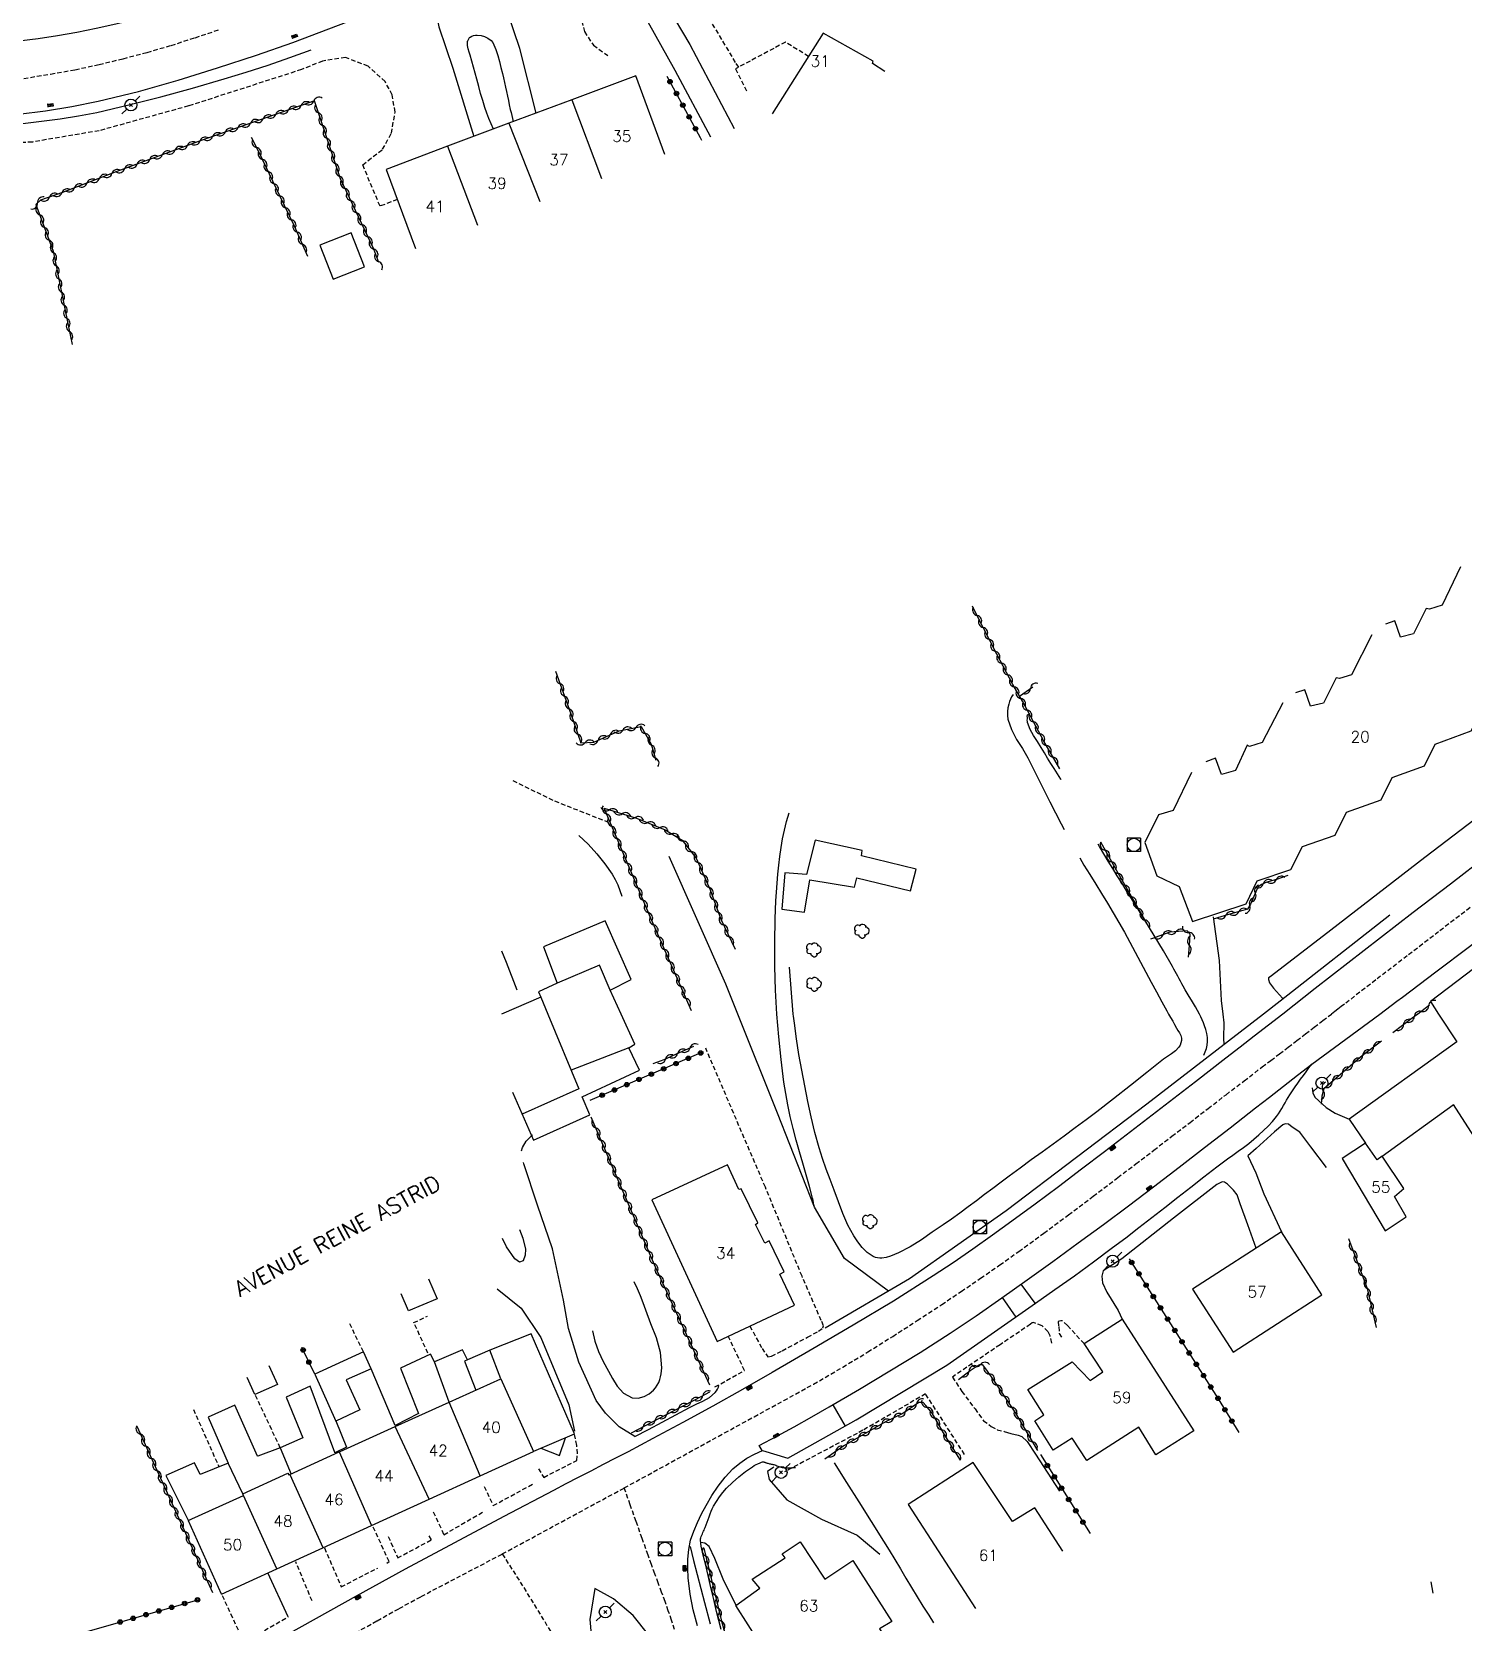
# Model space of a CAD drawing. Header units: millimetres. Extents: x 157000 to 158001, y 157000 to 158002.
# Drawn here: x 157550.1 to 157710.3, y 157602.9 to 157781 of the extents above; entities that cross this region are included whole.
import ezdxf
from ezdxf.enums import TextEntityAlignment as Align

# ---------------------------------------------------------------- set-up
doc = ezdxf.new("R2010")
doc.units = ezdxf.units.MM
doc.linetypes.add('DASHED', pattern=[0.75, 0.5, -0.25])
doc.layers.get('0').update_dxf_attribs({"linetype": 'CONTINUOUS'})
for name, color, linetype in [('W0001', 6, 'DASHED'), ('W0008', 7, 'CONTINUOUS'), ('W0014', 7, 'CONTINUOUS'), ('W0015', 2, 'CONTINUOUS'), ('W0017', 7, 'CONTINUOUS'), ('W0021', 2, 'CONTINUOUS'), ('W0071', 7, 'CONTINUOUS'), ('W0101', 7, 'CONTINUOUS'), ('W0104', 1, 'CONTINUOUS'), ('W0112', 1, 'DASHED'), ('W0211', 2, 'CONTINUOUS'), ('W0214', 2, 'CONTINUOUS'), ('W0300', 7, 'CONTINUOUS'), ('W0310', 3, 'CONTINUOUS'), ('W0323', 7, 'CONTINUOUS'), ('W0401', 7, 'CONTINUOUS'), ('W0420', 7, 'CONTINUOUS'), ('W0473', 7, 'CONTINUOUS'), ('W0989', 7, 'CONTINUOUS'), ('W0991', 7, 'CONTINUOUS'), ('W1102', 7, 'CONTINUOUS')]:
    doc.layers.add(name, color=color, linetype=linetype)
doc.styles.get("Standard").update_dxf_attribs({"font": 'romans.shx', "width": 0.85})

# ---------------------------------------------------------------- blocks, each defined once
blk = doc.blocks.new('T420')
for p, q in [((0.75, 0.75), (-0.75, 0.75)), ((-0.75, 0.75), (-0.75, -0.75)), ((0.75, 0.75), (0.75, -0.75)), ((0.75, -0.75), (-0.75, -0.75))]:
    blk.add_line(p, q)
blk.add_ellipse((0, 0), major_axis=(-0.53, 0.53), ratio=1, start_param=3.926991, end_param=10.210176)
blk = doc.blocks.new('T473')
for p, q in [((-0.166667, 0.166667), (0.166667, -0.166667)), ((-0.166667, -0.166667), (0.166667, 0.166667)), ((0.500001, 0.500001), (1.000002, 1.000002)), ((-1.000002, -1.000002), (-0.500001, -0.500001))]:
    blk.add_line(p, q)
blk.add_ellipse((0, 0), major_axis=(0.471405, 0.471405), ratio=1, start_param=5.4977871438, end_param=11.780972451)
blk = doc.blocks.new('T401')
for p, q in [((-0.3, 0.3), (0, 0.3)), ((-0.3, -0.25), (-0.3, 0.3)), ((-0.3, 0.15), (0, 0.15)), ((-0.3, 0), (0, 0)), ((0, 0.3), (0, -0.25)), ((-0.3, -0.15), (0, -0.15)), ((-0.3, -0.25), (-0.3, -0.3)), ((-0.3, -0.3), (0, -0.3)), ((0, -0.3), (0, -0.25))]:
    blk.add_line(p, q)
blk = doc.blocks.new('T300')
for p, q in [((-0.8, 0.51), (-0.86, 0.34)), ((-0.86, 0.34), (-0.86, 0.17)), ((-0.86, 0.17), (-0.74, 0.06)), ((-0.69, 0.63), (-0.8, 0.51)), ((-0.8, -0.06), (-0.74, 0.06)), ((-0.74, 0.06), (-0.69, 0.11)), ((-0.57, 0.69), (-0.69, 0.63)), ((-0.46, 0.69), (-0.57, 0.69)), ((-0.29, 0.63), (-0.46, 0.69)), ((-0.29, 0.63), (-0.17, 0.74)), ((-0.23, 0.57), (-0.29, 0.63)), ((-0.17, 0.74), (-0.06, 0.8)), ((-0.06, 0.8), (0.06, 0.8)), ((0.06, 0.8), (0.23, 0.74)), ((0.23, 0.74), (0.34, 0.63)), ((0.34, 0.63), (0.4, 0.51)), ((0.46, 0.46), (0.34, 0.46)), ((0.4, 0.51), (0.4, 0.46)), ((0.57, 0.4), (0.46, 0.46)), ((0.57, 0.4), (0.69, 0.29)), ((0.69, 0.29), (0.74, 0.17)), ((0.74, 0.06), (0.69, -0.17)), ((0.74, 0.17), (0.74, 0.06)), ((-0.8, -0.17), (-0.8, -0.06)), ((-0.8, -0.23), (-0.8, -0.17)), ((-0.74, -0.34), (-0.8, -0.23)), ((-0.69, -0.4), (-0.74, -0.34)), ((-0.51, -0.46), (-0.69, -0.4)), ((-0.4, -0.46), (-0.51, -0.46)), ((-0.4, -0.46), (-0.34, -0.46)), ((-0.34, -0.46), (-0.34, -0.4)), ((-0.34, -0.51), (-0.34, -0.46)), ((-0.29, -0.63), (-0.34, -0.51)), ((-0.17, -0.74), (-0.29, -0.63)), ((-0.06, -0.8), (-0.17, -0.74)), ((0.06, -0.8), (-0.06, -0.8)), ((0.17, -0.74), (0.06, -0.8)), ((0.23, -0.69), (0.17, -0.74)), ((0.29, -0.46), (0.23, -0.46)), ((0.29, -0.63), (0.23, -0.69)), ((0.46, -0.4), (0.29, -0.46)), ((0.34, -0.51), (0.29, -0.63)), ((0.34, -0.51), (0.34, -0.46)), ((0.57, -0.34), (0.46, -0.4)), ((0.63, -0.29), (0.57, -0.34)), ((0.69, -0.17), (0.63, -0.29))]:
    blk.add_line(p, q)
blk = doc.blocks.new('t310o')
at = {"color": 0, "linetype": 'Continuous'}
for centre, start, end in [((-0.5, 0.38), 216.8699, 323.1304), ((0.5, -0.37), 36.8699, 143.1303)]:
    blk.add_arc(centre, 0.625, start, end, dxfattribs=at)
blk = doc.blocks.new('t323o')
at = {"color": 0, "linetype": 'Continuous'}
for radius in [0.25, 0.15]:
    blk.add_circle((0, 0), radius, dxfattribs=at)

msp = doc.modelspace()

# ---------------------------------------------------------------- linework, layer by layer
at = {"layer": 'W0001'}
for points in [[(157549.17, 157775.74), (157552.18, 157776.23), (157554.91, 157776.72), (157557.61, 157777.3), (157560.3, 157777.95), (157562.98, 157778.66), (157565.68, 157779.44), (157568.36, 157780.3), (157571.03, 157781.2)], [(157711.11, 157682.91), (157707.59, 157680.21), (157704.07, 157677.51), (157700.55, 157674.81), (157697.04, 157672.11), (157696.67, 157671.83), (157696.31, 157671.56), (157695.95, 157671.28), (157695.59, 157671)], [(157616.41, 157617.95), (157627.63, 157624.1), (157630.95, 157625.92), (157634.28, 157627.73), (157637.6, 157629.57), (157640.88, 157631.47), (157643.68, 157633.17), (157646.46, 157634.91), (157649.21, 157636.69), (157651.95, 157638.48), (157654.13, 157639.94), (157656.3, 157641.41), (157658.45, 157642.91), (157660.59, 157644.43), (157663.39, 157646.46), (157666.15, 157648.52), (157668.91, 157650.6), (157671.66, 157652.69), (157673.69, 157654.22), (157675.71, 157655.77), (157677.73, 157657.31), (157679.75, 157658.86), (157681.77, 157660.42), (157683.79, 157661.97), (157685.81, 157663.52), (157687.83, 157665.07), (157688.8, 157665.81), (157689.77, 157666.55), (157690.74, 157667.29), (157691.71, 157668.03), (157692.68, 157668.77), (157693.65, 157669.52), (157694.62, 157670.26), (157695.59, 157671)], [(157602.75, 157610.55), (157616.41, 157617.95)], [(157622.04, 157602.09), (157621.7, 157603.14), (157621.34, 157604.19), (157620.97, 157605.23), (157620.59, 157606.27), (157620.21, 157607.31), (157619.83, 157608.34), (157619.45, 157609.38), (157619.08, 157610.42), (157618.41, 157612.3), (157617.74, 157614.19), (157617.07, 157616.07), (157616.41, 157617.95)], [(157575.5, 157595.66), (157577.58, 157596.85), (157579.67, 157598.02), (157581.77, 157599.18), (157583.86, 157600.34), (157586.31, 157601.71), (157588.75, 157603.08), (157591.2, 157604.45), (157593.66, 157605.79), (157602.75, 157610.55)], [(157602.75, 157610.55), (157603.96, 157608.67), (157605.15, 157606.78), (157606.33, 157604.88), (157607.5, 157602.98), (157608.21, 157601.78)]]:
    msp.add_lwpolyline(points, dxfattribs=at)
at = {"layer": 'W0008'}
for points in [[(157631.5, 157622.68), (157633.48, 157623.73), (157635.44, 157624.8), (157637.4, 157625.89), (157639.34, 157627.01), (157642.76, 157629.01), (157646.16, 157631.04), (157649.54, 157633.12), (157652.88, 157635.26), (157655.79, 157637.21), (157658.67, 157639.22), (157661.53, 157641.26), (157664.38, 157643.31), (157667.22, 157645.37), (157670.05, 157647.45), (157672.86, 157649.54), (157675.66, 157651.65), (157678.53, 157653.84), (157681.38, 157656.04), (157684.23, 157658.26), (157687.07, 157660.48), (157688.65, 157661.7), (157690.23, 157662.92), (157691.8, 157664.15), (157693.38, 157665.38)], [(157631.86, 157622.12), (157631.5, 157622.69)], [(157624.59, 157602.52), (157624.14, 157604.28), (157623.77, 157606.06), (157623.55, 157607.87), (157623.51, 157608.93), (157623.54, 157609.98), (157623.64, 157611.04), (157623.82, 157612.08)], [(157586.39, 157605.84), (157573.9, 157598.86)]]:
    msp.add_lwpolyline(points, dxfattribs=at)
at = {"layer": 'W0014'}
for points in [[(157548.6, 157771.74), (157551.59, 157772.12), (157554.57, 157772.61), (157557.52, 157773.2), (157562.01, 157774.28), (157566.45, 157775.55), (157570.85, 157776.92), (157575.23, 157778.36), (157579.3, 157779.77), (157583.33, 157781.29), (157587.35, 157782.84), (157591.38, 157784.37), (157596.27, 157786.19), (157601.16, 157788.01), (157606.05, 157789.84), (157610.94, 157791.68), (157614.08, 157792.86), (157617.22, 157794.05), (157620.35, 157795.24), (157623.49, 157796.44)], [(157587.03, 157791.52), (157584.28, 157790.41), (157581.52, 157789.32), (157578.76, 157788.25), (157575.99, 157787.2), (157573.5, 157786.25), (157571, 157785.3), (157568.49, 157784.39), (157565.95, 157783.56), (157563.81, 157782.93), (157561.65, 157782.35), (157559.47, 157781.82), (157557.29, 157781.34), (157555.13, 157780.9), (157552.97, 157780.51), (157550.8, 157780.18), (157548.62, 157779.9)], [(157557.37, 157771.93), (157560.95, 157772.78), (157564.52, 157773.69), (157568.08, 157774.66), (157571.62, 157775.68), (157574.08, 157776.44), (157576.52, 157777.24), (157578.96, 157778.08), (157581.37, 157778.95)], [(157549.08, 157770.71), (157551.17, 157770.94), (157553.24, 157771.22), (157555.31, 157771.55), (157557.37, 157771.93)], [(157721.4, 157695.09), (157717.23, 157691.92), (157713.06, 157688.74), (157708.91, 157685.55), (157704.75, 157682.36), (157701.09, 157679.53), (157697.43, 157676.69), (157693.78, 157673.84), (157690.13, 157671)], [(157700.99, 157671), (157701.62, 157671.47), (157702.26, 157671.95), (157702.89, 157672.43), (157703.53, 157672.9), (157707.28, 157675.73), (157711.03, 157678.57), (157714.77, 157681.42), (157718.49, 157684.29)], [(157702.12, 157682.06), (157689.84, 157672.45), (157687.97, 157671)], [(157690.13, 157671), (157688.54, 157669.76), (157686.94, 157668.52), (157685.35, 157667.28), (157683.75, 157666.04), (157680.36, 157663.42), (157676.98, 157660.8), (157673.59, 157658.19), (157670.19, 157655.59), (157667.6, 157653.62), (157665.01, 157651.66), (157662.41, 157649.72), (157659.79, 157647.8), (157657.62, 157646.24), (157655.44, 157644.68), (157653.24, 157643.16), (157651.01, 157641.68), (157646.56, 157638.87), (157642.05, 157636.15), (157637.51, 157633.5), (157632.96, 157630.87), (157629.64, 157628.97), (157626.31, 157627.11), (157622.96, 157625.27), (157619.61, 157623.46), (157618.22, 157622.72), (157616.83, 157621.99), (157615.44, 157621.27), (157614.05, 157620.55), (157612.65, 157619.84), (157611.26, 157619.12), (157609.86, 157618.4), (157608.47, 157617.67), (157602.93, 157614.75), (157597.41, 157611.81), (157591.89, 157608.84), (157586.4, 157605.84)], [(157687.97, 157671), (157674.93, 157660.9), (157659.15, 157648.98), (157648.35, 157641.35), (157638.92, 157635.83)], [(157693.38, 157665.38), (157700.99, 157671)], [(157662.44, 157638.62), (157664.63, 157640.15), (157666.8, 157641.7), (157668.95, 157643.27), (157671.09, 157644.85), (157672.57, 157645.96), (157674.03, 157647.09), (157675.49, 157648.22), (157676.94, 157649.35), (157678.39, 157650.49), (157679.84, 157651.63), (157681.29, 157652.77), (157682.75, 157653.89), (157683.34, 157654.34), (157683.94, 157654.77), (157684.54, 157655.2), (157685.14, 157655.63), (157685.73, 157656.07), (157686.32, 157656.52), (157686.9, 157656.98), (157687.46, 157657.46), (157687.99, 157657.95), (157688.5, 157658.45), (157688.99, 157658.98), (157689.45, 157659.54), (157689.66, 157659.82), (157689.85, 157660.12), (157690.04, 157660.43), (157690.21, 157660.74), (157690.39, 157661.05), (157690.56, 157661.36), (157690.74, 157661.66), (157690.93, 157661.96), (157691.23, 157662.4), (157691.53, 157662.83), (157691.84, 157663.26), (157692.14, 157663.69), (157692.45, 157664.11), (157692.76, 157664.53), (157693.07, 157664.96), (157693.38, 157665.38)], [(157617.58, 157623.71), (157619.13, 157624.49), (157620.66, 157625.29), (157622.19, 157626.11), (157623.7, 157626.94), (157624.44, 157627.31), (157625.2, 157627.66), (157625.94, 157628.08), (157626.59, 157628.63), (157626.74, 157628.8), (157626.86, 157629), (157626.95, 157629.21), (157627.01, 157629.43)], [(157623.82, 157612.08), (157624.18, 157613.09), (157624.59, 157614.08), (157625.06, 157615.05), (157625.58, 157615.99), (157626.23, 157617.08), (157626.92, 157618.14), (157627.7, 157619.15), (157628.58, 157620.07), (157629.33, 157620.7), (157630.14, 157621.26), (157631, 157621.74), (157631.9, 157622.14)], [(157627.24, 157602.1), (157626.74, 157604.12), (157626.42, 157605.46), (157626.1, 157606.79), (157625.79, 157608.13), (157625.49, 157609.46), (157625.33, 157610.11), (157625.15, 157610.77), (157625, 157611.43), (157624.94, 157612.11), (157624.94, 157612.14), (157624.94, 157612.17), (157624.95, 157612.21), (157624.95, 157612.24), (157624.96, 157612.27), (157624.97, 157612.3), (157624.98, 157612.34), (157624.99, 157612.37), (157625.03, 157612.52), (157625.09, 157612.66), (157625.15, 157612.81), (157625.21, 157612.95), (157625.27, 157613.09), (157625.34, 157613.23), (157625.4, 157613.37), (157625.46, 157613.51), (157625.58, 157613.81), (157625.69, 157614.12), (157625.79, 157614.42), (157625.9, 157614.72), (157626.01, 157615.03), (157626.13, 157615.33), (157626.26, 157615.62), (157626.41, 157615.91), (157626.72, 157616.44), (157627.07, 157616.95), (157627.45, 157617.44), (157627.86, 157617.9), (157628.53, 157618.57), (157629.23, 157619.2), (157629.98, 157619.78), (157630.75, 157620.32), (157630.96, 157620.44), (157631.17, 157620.55), (157631.38, 157620.66), (157631.61, 157620.75), (157631.69, 157620.78), (157631.78, 157620.82), (157631.88, 157620.85), (157631.98, 157620.86), (157632.03, 157620.86), (157632.09, 157620.84), (157632.14, 157620.83), (157632.19, 157620.81), (157632.24, 157620.79), (157632.29, 157620.77), (157632.34, 157620.75), (157632.39, 157620.73), (157632.49, 157620.71), (157632.58, 157620.69), (157632.67, 157620.66), (157632.77, 157620.64), (157632.86, 157620.62), (157632.96, 157620.6), (157633.05, 157620.58), (157633.14, 157620.55), (157633.26, 157620.52), (157633.38, 157620.48), (157633.49, 157620.43), (157633.61, 157620.39), (157633.72, 157620.34), (157633.84, 157620.31), (157633.96, 157620.27), (157634.08, 157620.25), (157634.36, 157620.21), (157634.64, 157620.21), (157634.92, 157620.21), (157635.19, 157620.21), (157635.29, 157620.22), (157635.38, 157620.22), (157635.48, 157620.22), (157635.57, 157620.23)], [(157623.78, 157611.39), (157624.17, 157609.82), (157624.57, 157608.25), (157624.97, 157606.69), (157625.39, 157605.12), (157626.02, 157602.72)]]:
    msp.add_lwpolyline(points, dxfattribs=at)
at = {"layer": 'W0015'}
msp.add_lwpolyline([(157613.11, 157606.69), (157612.55, 157603.21), (157612.9, 157599.45), (157614.24, 157596.42), (157616.83, 157593.04), (157619.61, 157589.57), (157621.17, 157587.79), (157622.55, 157587.56), (157623.03, 157587.89), (157623.38, 157588.64), (157623.19, 157589.79), (157621.81, 157594.13), (157620.3, 157598.62), (157619.17, 157601.48), (157617.39, 157603.65), (157615.19, 157605.52)], close=True, dxfattribs=at)
at = {"layer": 'W0017'}
for points in [[(157616.85, 157793.92), (157617.11, 157791.51), (157618.61, 157788.23), (157623.75, 157779.54), (157628.7, 157770.14)], [(157626.09, 157769.16), (157622.11, 157776.64), (157618.39, 157783.3), (157614.58, 157788.51), (157613.89, 157789.3)], [(157606.54, 157771.86), (157604.7, 157779.08), (157603.37, 157783.05), (157602.95, 157784.08), (157602.5, 157784.86), (157601.91, 157785.02), (157599.11, 157784.23), (157597.01, 157783.45), (157595.81, 157782.83), (157595.49, 157782.28), (157595.64, 157781.52), (157597.2, 157776.88), (157599.56, 157769.24)], [(157722.57, 157698.02), (157721.8, 157698.99), (157721.31, 157699.6), (157721.17, 157699.72), (157721.06, 157699.78), (157720.9, 157699.73), (157720.57, 157699.51), (157717.16, 157697.01), (157706.06, 157688.54), (157694.68, 157679.74), (157688.72, 157675.17), (157688.55, 157675.06), (157688.53, 157674.86), (157688.65, 157674.51), (157689.09, 157673.89), (157690.1, 157672.77)], [(157629.13, 157671), (157627.79, 157674.36), (157621.45, 157688.64)], [(157683.45, 157671), (157683.27, 157672.53), (157683.05, 157676.99), (157682.38, 157681.87)], [(157645.99, 157639.96), (157641.06, 157643.64), (157637.71, 157649.39), (157633.58, 157659.9), (157629.13, 157671)], [(157683.56, 157667.58), (157683.53, 157668.28), (157683.57, 157670.01), (157683.45, 157671)], [(157693.41, 157662.74), (157693.51, 157662.16), (157693.73, 157661.68), (157694.98, 157660.52), (157696.02, 157659.9), (157697.57, 157659.23)], [(157695.02, 157653.83), (157693.29, 157656.12), (157692.06, 157657.77), (157691.17, 157658.35), (157690.76, 157658.66), (157690.42, 157658.71), (157690.16, 157658.59), (157689.2, 157657.8), (157687.14, 157655.95), (157686.24, 157655.11)], [(157604.92, 157655.67), (157605.02, 157656.06), (157605.43, 157656.78), (157606.14, 157657.48)], [(157686.24, 157655.11), (157687.12, 157653.22), (157688.02, 157650.88), (157689.98, 157646.61)], [(157617.58, 157623.71), (157615.84, 157624.77), (157614.31, 157626.33), (157613.27, 157627.75), (157611.32, 157632.01), (157610.16, 157635.78), (157609.6, 157638.96), (157608.37, 157644.72), (157606.7, 157649.6), (157605.16, 157654.21), (157605.11, 157654.39)], [(157685.38, 157649.74), (157685.03, 157650.77), (157684.63, 157651.29), (157683.96, 157651.94), (157683.6, 157652.19), (157683.34, 157652.21), (157682.75, 157651.9), (157677.89, 157648.15), (157672.13, 157643.61), (157670.01, 157642.24), (157669.88, 157641.65), (157669.95, 157640.91), (157670.45, 157639.85), (157671.69, 157637.8), (157672.14, 157636.83)], [(157687.15, 157644.79), (157686.23, 157647.39), (157685.38, 157649.74)], [(157604.69, 157646.89), (157605.07, 157645.92), (157605.35, 157644.67), (157605.33, 157644.02), (157605.08, 157643.38), (157604.67, 157643.21), (157604.17, 157643.6), (157603.23, 157644.95), (157602.79, 157645.86)], [(157602.17, 157640.23), (157604.87, 157638.08), (157607.06, 157634.78), (157610.19, 157627.25), (157610.84, 157624.3)], [(157658.95, 157624.28), (157659.69, 157624.04), (157660.52, 157623.86), (157660.92, 157623.69), (157661.5, 157623.16), (157662.45, 157621.73), (157665.13, 157617.58)], [(157633.16, 157620.27), (157633.06, 157620.19), (157632.46, 157619.78), (157632.62, 157618.9), (157634.61, 157616.62), (157638.48, 157614.45), (157642.49, 157612.64), (157645.02, 157610.53)], [(157628.92, 157604.77), (157627.48, 157607.73), (157626.56, 157610.05), (157625.9, 157611.38), (157625.43, 157611.76), (157624.99, 157611.82)], [(157578.76, 157603.5), (157576.49, 157608.44)]]:
    msp.add_lwpolyline(points, dxfattribs=at)
at = {"layer": 'W0021'}
for points in [[(157662.43, 157638.63), (157660.86, 157640.77)], [(157658.72, 157639.26), (157660.25, 157637.08)], [(157631.9, 157622.14), (157634.73, 157621.27), (157642.39, 157625.58), (157652.53, 157631.68), (157662.44, 157638.62)], [(157639.76, 157627.24), (157641.14, 157624.87)]]:
    msp.add_lwpolyline(points, dxfattribs=at)
at = {"layer": 'W0071'}
for points in [[(157633.5, 157671), (157633.35, 157673.66), (157633.27, 157676.32), (157633.25, 157678.99), (157633.3, 157681.65), (157633.34, 157682.66), (157633.38, 157683.66), (157633.44, 157684.66), (157633.51, 157685.65), (157633.6, 157686.65), (157633.7, 157687.65), (157633.83, 157688.64), (157633.97, 157689.64), (157634.14, 157690.62), (157634.34, 157691.59), (157634.58, 157692.56), (157634.86, 157693.52)], [(157637.71, 157649.38), (157637.65, 157649.63), (157637.6, 157649.88), (157637.54, 157650.13), (157637.48, 157650.38), (157637.14, 157651.69), (157636.78, 157652.99), (157636.41, 157654.29), (157636.03, 157655.58), (157635.66, 157656.88), (157635.32, 157658.19), (157635, 157659.51), (157634.72, 157660.83), (157634.29, 157663.36), (157633.96, 157665.9), (157633.7, 157668.44), (157633.5, 157670.99), (157633.5, 157671), (157633.5, 157671), (157633.5, 157671), (157633.5, 157671)]]:
    msp.add_lwpolyline(points, dxfattribs=at)
at = {"layer": 'W0101'}
for points in [[(157638.67, 157780.8), (157632.98, 157771.76)], [(157645.6, 157776.52), (157644.22, 157777.42), (157644.29, 157777.66), (157638.67, 157780.8)], [(157617.7, 157776.05), (157610.52, 157773.36)], [(157620.96, 157767.23), (157617.7, 157776.05)], [(157610.52, 157773.36), (157603.49, 157770.72)], [(157603.49, 157770.72), (157596.63, 157768.14)], [(157596.63, 157768.14), (157589.75, 157765.55), (157593.03, 157756.7)], [(157680.04, 157681.34), (157686.04, 157683.35), (157687.26, 157685.9), (157691.04, 157687.17), (157692.33, 157689.76), (157696.02, 157691.02), (157697.29, 157693.6), (157701.15, 157694.96), (157702.39, 157697.49), (157706.01, 157698.79), (157707.21, 157701.22), (157711.22, 157702.7), (157712.66, 157705.31), (157716.05, 157706.49), (157717.5, 157709.18), (157721.17, 157710.43), (157719.26, 157716.32), (157716.68, 157717.52), (157716.69, 157717.52), (157715.3, 157721.49), (157713.41, 157720.95), (157712.74, 157722.74), (157711.9, 157722.49)], [(157710.02, 157721.06), (157707.99, 157716.78), (157706.58, 157716.32), (157706.21, 157716.41), (157704.78, 157713.57), (157703.32, 157713.2), (157702.67, 157715.01), (157701.64, 157714.64)], [(157700.09, 157713.45), (157697.84, 157708.97), (157696.47, 157708.57), (157696.11, 157708.63), (157694.69, 157705.79), (157694.69, 157705.8), (157693.24, 157705.47), (157692.62, 157707.31), (157691.58, 157706.95)], [(157690.14, 157705.85), (157687.83, 157701.38), (157686.4, 157700.95), (157686.15, 157701.11), (157684.83, 157698.27), (157683.29, 157697.83), (157682.6, 157699.63), (157681.52, 157699.25)], [(157679.92, 157698.03), (157677.88, 157693.78), (157676.22, 157693.29), (157674.7, 157690.21), (157676.03, 157686.46), (157678.54, 157685.27), (157680.04, 157681.34)], [(157701.27, 157655.09), (157700.7, 157654.67), (157699.41, 157656.55), (157699.41, 157656.55), (157696.78, 157654.82), (157701.6, 157646.73), (157703.96, 157648.29), (157702.66, 157650.58), (157703.68, 157651.46), (157701.27, 157655.09)], [(157596.8, 157627.56), (157602.58, 157630.17), (157606.25, 157622.02)], [(157590.77, 157624.83), (157596.8, 157627.56)], [(157584.49, 157621.99), (157584.6, 157622.04), (157590.77, 157624.83)], [(157578.95, 157619.43), (157584.49, 157621.99)], [(157600.29, 157619.3), (157606.25, 157622.02)], [(157573.79, 157617.11), (157573.72, 157617.27), (157578.75, 157619.59), (157578.87, 157619.4), (157578.95, 157619.43)], [(157594.58, 157616.69), (157600.29, 157619.3)], [(157655.48, 157620.8), (157648.19, 157616.09), (157655.74, 157604.44)], [(157665.52, 157610.85), (157662.37, 157615.71), (157659.86, 157614.19), (157655.48, 157620.8)], [(157571.3, 157606.07), (157567.61, 157614.27), (157567.58, 157614.29), (157573.79, 157617.11)], [(157588.12, 157613.75), (157594.58, 157616.69)], [(157582.67, 157611.25), (157588.12, 157613.75)], [(157577.5, 157608.9), (157582.67, 157611.25)], [(157571.3, 157606.07), (157577.5, 157608.9)]]:
    msp.add_lwpolyline(points, dxfattribs=at)
for points in [[(157619.48, 157650.21), (157626.81, 157634.34), (157635.47, 157638.42), (157633.83, 157641.89), (157634.3, 157642.15), (157632.65, 157645.59), (157632.16, 157645.33), (157631.11, 157647.44), (157631.37, 157647.61), (157629.49, 157651.44), (157629.25, 157651.35), (157627.95, 157654.13)], [(157689.98, 157646.61), (157680.03, 157640.2), (157684.57, 157633.16), (157694.52, 157639.58)], [(157672.14, 157636.83), (157680.17, 157624.35), (157675.93, 157621.66), (157674.02, 157624.74), (157668.2, 157621.01), (157666.57, 157623.52), (157664.42, 157622.19), (157662.36, 157625.44), (157663.39, 157626.12), (157661.59, 157628.97), (157666.54, 157632.08), (157668.57, 157629.98), (157669.98, 157630.96), (157667.9, 157634.1)], [(157636.1, 157611.91), (157638.85, 157607.74), (157642, 157609.81), (157646.35, 157603.01), (157644.98, 157602.17), (157645.98, 157600.7), (157641.05, 157597.6), (157639.37, 157600.54), (157637.14, 157599.08), (157636.45, 157600.18), (157636.42, 157600.18), (157632.77, 157597.91), (157631.24, 157600.24), (157631.66, 157600.47), (157628.9, 157604.77), (157631.58, 157606.74), (157630.74, 157607.74), (157634.44, 157610.13), (157634.09, 157610.58)]]:
    msp.add_lwpolyline(points, close=True, dxfattribs=at)
at = {"layer": 'W0104'}
for points in [[(157582.32, 157757.09), (157583.8, 157753.27), (157587.32, 157754.64), (157585.83, 157758.45)], [(157634.38, 157686.79), (157634.06, 157682.75), (157636.58, 157682.42), (157637.19, 157686.03), (157642.18, 157685.2), (157642.46, 157686.24), (157648.46, 157684.79), (157649.09, 157687.2), (157642.97, 157688.7), (157643.05, 157689.32), (157637.79, 157690.46), (157636.8, 157686.63)]]:
    msp.add_lwpolyline(points, close=True, dxfattribs=at)
for points in [[(157616.06, 157671), (157614.84, 157673.66), (157617.17, 157674.86), (157614.26, 157681.45), (157607.38, 157678.52), (157608.88, 157674.47), (157606.79, 157673.49), (157607.08, 157672.88), (157602.66, 157671)], [(157714.45, 157678.29), (157706.69, 157672.4)], [(157614.84, 157673.66), (157613.63, 157676.46), (157608.88, 157674.47)], [(157607.08, 157672.88), (157607.85, 157671)], [(157603.9, 157662.26), (157606.24, 157656.87), (157612.57, 157659.7), (157611.68, 157661.72), (157618.12, 157664.71), (157616.93, 157667.2), (157617.6, 157667.62), (157616.06, 157671)], [(157607.85, 157671), (157611.32, 157662.63), (157604.97, 157659.8)], [(157707.59, 157671), (157709.62, 157667.9), (157709.61, 157667.9), (157697.57, 157659.23), (157699.41, 157656.55)], [(157706.68, 157672.4), (157707.59, 157671)], [(157616.93, 157667.2), (157610.46, 157664.7)], [(157701.27, 157655.09), (157709.21, 157660.85), (157709.23, 157660.86), (157716.11, 157650.12), (157720.6, 157653.34), (157721.47, 157651.86)], [(157594.49, 157641.35), (157595.45, 157639.12), (157592.26, 157637.77), (157591.42, 157639.68)], [(157606.25, 157622.02), (157606.28, 157622.05), (157610.83, 157623.99), (157605.99, 157635.18), (157601.35, 157633.35)], [(157601.35, 157633.35), (157598.86, 157632.27), (157598.28, 157633.39), (157595.15, 157632.07), (157594.71, 157632.93), (157591.35, 157631.34), (157593.36, 157626.27), (157590.77, 157624.93), (157590.76, 157624.93), (157588.07, 157631.29), (157587.21, 157633.17), (157581.77, 157630.67), (157584.12, 157625.43), (157584.11, 157625.44), (157585.31, 157622.52), (157584.02, 157621.89), (157584.02, 157621.9), (157581.24, 157629.33), (157578.56, 157628.1), (157580.43, 157623.55), (157577.89, 157622.43), (157575.37, 157621.49), (157575.34, 157621.49), (157572.82, 157627.22), (157569.81, 157625.88), (157572.06, 157620.71), (157568.94, 157619.43), (157568.3, 157620.76), (157565.07, 157619.32), (157567.61, 157614.27)], [(157596.8, 157627.56), (157595.15, 157632.07)], [(157598.86, 157632.27), (157598.52, 157632.13), (157599.79, 157628.9)], [(157602.58, 157630.17), (157601.35, 157633.35)], [(157575.03, 157628.39), (157574.18, 157630.32)], [(157576.63, 157631.65), (157577.58, 157629.51), (157575.03, 157628.39)], [(157588.07, 157631.29), (157585.26, 157630.03), (157586.81, 157626.67), (157584.12, 157625.43)], [(157607.05, 157622.39), (157609.16, 157621.59), (157609.84, 157623.57)], [(157577.89, 157622.43), (157579.1, 157619.5)], [(157573.72, 157617.27), (157572.06, 157620.71)]]:
    msp.add_lwpolyline(points, dxfattribs=at)
at = {"layer": 'W0112'}
for points in [[(157629.22, 157777.01), (157628.86, 157777.53), (157628.11, 157778.83), (157620.93, 157790.66)], [(157613.88, 157789.31), (157612.69, 157788.42), (157611.62, 157786.36), (157611.37, 157784.2), (157611.48, 157782.88), (157611.96, 157780.98), (157612.95, 157779.45), (157614.67, 157778.24)], [(157637.04, 157778.21), (157634.46, 157779.8), (157628.86, 157776.82), (157630.11, 157774.36)], [(157587.12, 157766.07), (157589.35, 157767.81), (157590.34, 157769.6), (157590.75, 157771.98), (157590.43, 157773.9), (157589.62, 157775.39), (157587.72, 157777.1), (157585.2, 157778.09), (157582.62, 157777.68), (157580.26, 157776.73), (157567.63, 157772.66), (157557.62, 157769.89), (157550.14, 157768.62), (157547.4, 157768.48)], [(157591, 157762.18), (157589.06, 157761.44), (157587.12, 157766.07)], [(157603.92, 157697.13), (157608.61, 157694.85), (157614.7, 157692.45)], [(157630.47, 157636.07), (157631.83, 157633.56), (157632.39, 157632.74), (157632.49, 157632.64), (157632.89, 157632.7), (157634.09, 157633.31), (157636.94, 157634.82), (157638.16, 157635.5), (157638.65, 157635.87), (157638.71, 157636.1), (157638.46, 157636.69), (157636.31, 157641.65), (157632.21, 157651.6), (157625.53, 157667.17)], [(157594.43, 157633.02), (157592.85, 157636.45), (157594.39, 157637.18)], [(157587.2, 157633.17), (157585.58, 157636.51)], [(157664.27, 157634.17), (157664.08, 157634.96), (157663.84, 157635.44), (157663.19, 157636.08), (157662.23, 157636.48), (157662.09, 157636.44), (157661.89, 157636.27), (157658.48, 157633.97), (157653.15, 157630.36), (157654.21, 157628.75), (157655.68, 157626.8), (157656.62, 157625.47), (157657.49, 157624.84), (157658.17, 157624.46), (157658.96, 157624.27)], [(157667.9, 157634.1), (157666.03, 157636.12), (157665.46, 157636.67), (157665.3, 157636.66), (157665.14, 157636.63), (157664.99, 157636.58), (157665.05, 157636), (157665.11, 157635.25), (157665.38, 157634.83)], [(157626.56, 157629.25), (157629.88, 157631.1), (157628.04, 157634.92)], [(157577.89, 157622.43), (157575.13, 157628.29)], [(157654.51, 157621.7), (157650.14, 157628.47), (157643.13, 157624.4), (157634.36, 157619.75)], [(157568.17, 157626.73), (157571.04, 157620.29)], [(157606.8, 157620.1), (157607.4, 157619.13), (157611.11, 157621.03), (157611.17, 157621.8), (157611.08, 157622.71), (157610.83, 157623.99)], [(157600.73, 157618.11), (157601.73, 157615.96), (157606.14, 157618.37)], [(157595.02, 157615.27), (157596.22, 157612.71), (157600.7, 157615.32)], [(157589.81, 157609.52), (157590.07, 157609.7), (157588.31, 157613.56)], [(157589.98, 157612.51), (157591.04, 157610.11), (157594.84, 157612.15), (157594.52, 157612.64)], [(157582.85, 157611.23), (157584.71, 157606.88)], [(157581.45, 157605.3), (157579.64, 157609.66)], [(157584.71, 157606.88), (157588.81, 157608.98)], [(157571.39, 157605.92), (157573.78, 157600.71), (157574.1, 157600.94)], [(157574.82, 157601.25), (157578.76, 157603.5)]]:
    msp.add_lwpolyline(points, dxfattribs=at)
at = {"layer": 'W0211'}
for points in [[(157601.77, 157770.07), (157601.51, 157770.66), (157601.26, 157771.26), (157601.03, 157771.86), (157600.81, 157772.47), (157600.56, 157773.26), (157600.33, 157774.06), (157600.12, 157774.85), (157599.9, 157775.65), (157599.71, 157776.32), (157599.52, 157776.99), (157599.33, 157777.67), (157599.16, 157778.34), (157599.06, 157778.69), (157598.94, 157779.05), (157598.86, 157779.43), (157598.86, 157779.82), (157598.87, 157779.89), (157598.89, 157779.97), (157598.92, 157780.04), (157598.95, 157780.11), (157598.99, 157780.18), (157599.04, 157780.25), (157599.09, 157780.31), (157599.15, 157780.36), (157599.33, 157780.48), (157599.53, 157780.55), (157599.74, 157780.59), (157599.95, 157780.6), (157600.37, 157780.55), (157600.77, 157780.44), (157601.15, 157780.25), (157601.49, 157780), (157601.68, 157779.77), (157601.82, 157779.51), (157601.93, 157779.24), (157602.03, 157778.98), (157602.26, 157778.32), (157602.44, 157777.64), (157602.6, 157776.96), (157602.76, 157776.29), (157602.88, 157775.79), (157602.99, 157775.28), (157603.11, 157774.78), (157603.22, 157774.28), (157603.32, 157773.77), (157603.43, 157773.27), (157603.54, 157772.77), (157603.65, 157772.27), (157603.73, 157771.92), (157603.81, 157771.58), (157603.89, 157771.24), (157603.97, 157770.9)], [(157659.95, 157706.78), (157659.78, 157706.52), (157659.65, 157706.25), (157659.54, 157705.97), (157659.45, 157705.68), (157659.37, 157705.27), (157659.31, 157704.85), (157659.31, 157704.43), (157659.36, 157704.01), (157659.75, 157702.84), (157660.34, 157701.75), (157660.99, 157700.72), (157661.58, 157699.68), (157662.82, 157697.22), (157664.06, 157694.75), (157665.31, 157692.29), (157665.65, 157691.67)], [(157667.42, 157688.47), (157667.88, 157687.68), (157668.53, 157686.61), (157669.19, 157685.54), (157669.85, 157684.48), (157670.51, 157683.41), (157671.16, 157682.33), (157671.79, 157681.25), (157672.41, 157680.15), (157673.01, 157679.04), (157673.61, 157677.93), (157674.21, 157676.81), (157674.8, 157675.7), (157675.39, 157674.58), (157675.99, 157673.47), (157676.59, 157672.36), (157676.78, 157672.02), (157676.97, 157671.68), (157677.17, 157671.34), (157677.36, 157671)], [(157635.33, 157671), (157634.9, 157676.24)], [(157677.36, 157671), (157677.58, 157670.61), (157677.81, 157670.21), (157678.02, 157669.81), (157678.24, 157669.42), (157678.4, 157669.16), (157678.57, 157668.89), (157678.73, 157668.61), (157678.8, 157668.29), (157678.79, 157668.03), (157678.73, 157667.77), (157678.63, 157667.53), (157678.49, 157667.3), (157678.12, 157666.89), (157677.68, 157666.55), (157677.22, 157666.26), (157676.78, 157665.95), (157674.92, 157664.47), (157673.07, 157662.99), (157671.2, 157661.51), (157669.32, 157660.06), (157668.11, 157659.15), (157666.89, 157658.24), (157665.66, 157657.34), (157664.43, 157656.44), (157663.2, 157655.55), (157661.97, 157654.66), (157660.74, 157653.76), (157659.51, 157652.86), (157658.59, 157652.18), (157657.67, 157651.48), (157656.75, 157650.79), (157655.83, 157650.1), (157654.91, 157649.41), (157653.99, 157648.72), (157653.05, 157648.05), (157652.1, 157647.39), (157650.9, 157646.56), (157649.68, 157645.73), (157648.43, 157644.94), (157647.12, 157644.26), (157646.67, 157644.06), (157646.22, 157643.88), (157645.75, 157643.75), (157645.26, 157643.68), (157645.01, 157643.67), (157644.76, 157643.69), (157644.52, 157643.75), (157644.29, 157643.85), (157643.62, 157644.31), (157643.05, 157644.88), (157642.57, 157645.51), (157642.13, 157646.16), (157641.44, 157647.38), (157640.88, 157648.67), (157640.4, 157649.99), (157639.91, 157651.29), (157639.45, 157652.46), (157639.01, 157653.63), (157638.6, 157654.82), (157638.23, 157656.02), (157637.76, 157657.74), (157637.34, 157659.48), (157636.97, 157661.22), (157636.61, 157662.97), (157636.28, 157664.72), (157635.97, 157666.47), (157635.7, 157668.22), (157635.46, 157669.98), (157635.42, 157670.24), (157635.39, 157670.49), (157635.36, 157670.75), (157635.33, 157671)]]:
    msp.add_lwpolyline(points, dxfattribs=at)
at = {"layer": 'W0214'}
for points in [[(157665.32, 157697.25), (157665.29, 157697.29), (157664.92, 157697.88), (157664.55, 157698.47), (157664.18, 157699.06), (157663.81, 157699.65), (157663.45, 157700.25), (157663.1, 157700.85), (157662.68, 157701.51), (157662.24, 157702.17), (157661.84, 157702.87), (157661.56, 157703.62), (157661.54, 157703.75), (157661.53, 157703.89), (157661.54, 157704.03), (157661.54, 157704.16), (157661.54, 157704.23), (157661.52, 157704.3), (157661.52, 157704.37), (157661.54, 157704.44), (157661.55, 157704.46), (157661.56, 157704.48), (157661.58, 157704.49), (157661.6, 157704.5), (157661.61, 157704.52), (157661.63, 157704.52), (157661.65, 157704.53), (157661.67, 157704.54), (157661.71, 157704.56), (157661.75, 157704.58), (157661.79, 157704.59), (157661.83, 157704.6)], [(157680.81, 157671), (157680.6, 157671.4), (157680.37, 157671.79), (157680.14, 157672.18), (157679.9, 157672.56), (157679.66, 157672.95), (157679.42, 157673.33), (157679.19, 157673.72), (157678.97, 157674.12), (157678.82, 157674.39), (157678.68, 157674.67), (157678.53, 157674.95), (157678.39, 157675.22), (157678.24, 157675.5), (157678.1, 157675.77), (157677.95, 157676.04), (157677.79, 157676.32), (157676.78, 157678.06), (157675.73, 157679.78), (157674.68, 157681.5), (157673.63, 157683.22), (157673.13, 157684.04), (157672.62, 157684.85), (157672.12, 157685.67), (157671.61, 157686.48), (157671.1, 157687.3), (157670.6, 157688.12), (157670.11, 157688.94), (157669.61, 157689.76), (157669.46, 157690.03)], [(157681.29, 157666.39), (157681.46, 157666.75), (157681.58, 157667.13), (157681.67, 157667.52), (157681.7, 157667.92), (157681.7, 157668.37), (157681.63, 157668.82), (157681.53, 157669.25), (157681.39, 157669.68), (157681.27, 157670.02), (157681.13, 157670.35), (157680.98, 157670.68), (157680.81, 157671)]]:
    msp.add_lwpolyline(points, dxfattribs=at)
at = {"layer": 'W0300'}
for points in [[(157611.33, 157690.98), (157612.38, 157690), (157613.35, 157688.95), (157614.24, 157687.83), (157615.04, 157686.65), (157615.38, 157686.06), (157615.67, 157685.46), (157615.92, 157684.83), (157616.12, 157684.18)], [(157604.42, 157673.66), (157603.22, 157676.76), (157602.71, 157678.05)], [(157612.84, 157635.55), (157613.13, 157634.36), (157613.53, 157633.2), (157614.03, 157632.09), (157614.63, 157631.02), (157615.09, 157630.2), (157615.6, 157629.33), (157616.33, 157628.54), (157617.29, 157628.05), (157617.97, 157628), (157618.62, 157628.17), (157619.19, 157628.48), (157619.68, 157628.89), (157619.91, 157629.15), (157620.11, 157629.44), (157620.27, 157629.75), (157620.39, 157630.07), (157620.48, 157630.4), (157620.55, 157630.73), (157620.59, 157631.07), (157620.61, 157631.4), (157620.48, 157633.11), (157620.02, 157634.76), (157619.4, 157636.33), (157618.82, 157637.86), (157618.53, 157638.66), (157618.22, 157639.46), (157617.88, 157640.24), (157617.51, 157641.01)], [(157639.9, 157620.75), (157641.3, 157618.57), (157642.68, 157616.39), (157644.06, 157614.2), (157645.42, 157612), (157646.06, 157610.97), (157646.69, 157609.93), (157647.32, 157608.88), (157647.95, 157607.84), (157648.58, 157606.79), (157649.21, 157605.75), (157649.85, 157604.72), (157650.5, 157603.69), (157651.04, 157602.85)]]:
    msp.add_lwpolyline(points, dxfattribs=at)
at = {"layer": 'W0310'}
for points in [[(157588.93, 157755.15), (157588.36, 157756.63), (157584.62, 157764.5), (157581.73, 157773.24), (157569.05, 157768.8), (157559.59, 157765.31), (157553.53, 157762.98), (157551.04, 157762.1), (157550.53, 157761.64), (157552.45, 157756.42), (157554.21, 157747.76), (157554.58, 157745.94)], [(157580.98, 157755.79), (157579.5, 157759.21), (157577.81, 157762.67), (157575.58, 157767.38), (157574.68, 157769.11)], [(157665.16, 157698.45), (157663.4, 157701.55), (157660.98, 157706.02), (157659.93, 157707.89), (157658.11, 157711.28), (157655.82, 157715.82), (157655.41, 157716.66)], [(157608.7, 157709.39), (157610.43, 157704.61), (157611.54, 157701.37), (157612.99, 157701.44), (157615.84, 157702.71), (157618.3, 157703.2), (157619.43, 157701.22), (157619.95, 157699.42)], [(157660.65, 157706.6), (157662.15, 157707.62)], [(157623.95, 157671.37), (157619.35, 157681.82), (157614.16, 157694.04)], [(157614.16, 157694.04), (157617.76, 157692.94), (157620.99, 157691.62), (157622.89, 157690.45), (157624.47, 157688.45), (157626.03, 157684.89), (157627.21, 157681.63), (157628.81, 157678.27)], [(157675.45, 157680.23), (157671.39, 157687.29), (157669.75, 157690.25)], [(157690.72, 157686.52), (157689.43, 157686.05), (157688.35, 157685.76), (157687.75, 157685.51), (157687.34, 157685.2), (157687.01, 157684.4), (157686.54, 157683.31), (157686.19, 157682.72), (157685.68, 157682.58), (157684.07, 157682.15), (157682.33, 157681.62)], [(157679.58, 157677.37), (157679.68, 157678.67), (157679.77, 157679.93), (157679.42, 157680.31), (157677.48, 157680.16), (157675.55, 157679.44), (157675.32, 157679.37)], [(157705.26, 157671), (157704.63, 157670.52), (157702.45, 157668.88)], [(157706.57, 157671.98), (157705.26, 157671)], [(157624.17, 157667.38), (157622.54, 157666.66), (157620.85, 157665.88), (157619.62, 157665.42)], [(157701.2, 157667.97), (157699.08, 157666.36), (157694.72, 157662.62), (157694.52, 157661.82), (157694.44, 157660.91)], [(157626, 157629.45), (157619.9, 157642.66), (157612.71, 157659.47)], [(157697.51, 157645.87), (157699.58, 157640.29), (157700.58, 157635.89)], [(157653.84, 157630.07), (157655.12, 157631.08), (157655.8, 157631.53), (157656.23, 157631.76), (157656.47, 157631.76), (157656.85, 157631.28), (157657.76, 157630.01), (157660.22, 157626.33), (157661.6, 157623.97), (157662.68, 157622.14)], [(157617.2, 157624.13), (157621.13, 157626.18), (157625.11, 157628.2), (157626, 157628.72)], [(157654.07, 157621.06), (157652.4, 157623.68), (157650.87, 157626.32), (157650.17, 157627.19), (157649.88, 157627.51), (157649.39, 157627.5), (157647.58, 157626.27), (157645.65, 157625.35), (157640.98, 157622.64), (157638.86, 157621.16)], [(157561.82, 157624.85), (157570.32, 157606.23)], [(157625.3, 157611.21), (157627.24, 157603.17), (157629.89, 157593.58), (157635.17, 157581.27), (157636.81, 157577.83)], [(157706.7, 157607.45), (157706.92, 157606.18)]]:
    msp.add_lwpolyline(points, dxfattribs=at)
at = {"layer": 'W0323'}
for points in [[(157625.1, 157768.79), (157624.94, 157769.09), (157621.21, 157775.97)], [(157625.23, 157666.75), (157612.55, 157661.32)], [(157672.95, 157643.6), (157682.92, 157627.91), (157685.23, 157624.15)], [(157581.76, 157630.68), (157580.31, 157633.65)], [(157663.01, 157621.67), (157668.56, 157612.84)], [(157532.45, 157599.56), (157540.73, 157597.55), (157554.2, 157601.29), (157568.68, 157605.42)]]:
    msp.add_lwpolyline(points, dxfattribs=at)
at = {"layer": 'W1102'}
for points in [[(157610.52, 157773.36), (157613.87, 157764.55)], [(157603.49, 157770.72), (157606.97, 157761.95)], [(157596.63, 157768.14), (157599.96, 157759.31)], [(157600.29, 157619.3), (157596.8, 157627.56)], [(157594.58, 157616.69), (157590.77, 157624.83)], [(157584.49, 157621.99), (157588.12, 157613.75)], [(157578.95, 157619.43), (157582.67, 157611.26)], [(157577.5, 157608.9), (157573.79, 157617.11)]]:
    msp.add_lwpolyline(points, dxfattribs=at)

# ---------------------------------------------------------------- block references
at = {"layer": 'W0300'}
for p in [(157643.05, 157680.27), (157637.68, 157678.18), (157637.7, 157674.32), (157643.96, 157647.75)]:
    msp.add_blockref('T300', p, dxfattribs=at)
at = {"layer": 'W0310'}
for p, rotation in [((157578.81, 157772.22), 199.3168091325097), ((157580.22, 157772.71), 199.3168091325097), ((157581.64, 157773.21), 199.3168091325097), ((157582.17, 157771.9), 108.3325858267053), ((157573.15, 157770.23), 199.3168091325097), ((157574.56, 157770.73), 199.3168091325097), ((157575.98, 157771.23), 199.3168091325097), ((157577.39, 157771.72), 199.3168091325097), ((157582.64, 157770.48), 108.3325858267053), ((157568.9, 157768.74), 200.2520828598232), ((157570.32, 157769.24), 199.3168091325097), ((157571.73, 157769.74), 199.3168091325097), ((157575.25, 157768.01), 117.3805007804427), ((157583.11, 157769.06), 108.3325858267053), ((157563.27, 157766.67), 200.2520828598232), ((157564.68, 157767.18), 200.2520828598232), ((157566.09, 157767.7), 200.2520828598232), ((157567.49, 157768.22), 200.2520828598232), ((157575.92, 157766.67), 115.331541806012), ((157583.59, 157767.63), 108.3325858267053), ((157584.06, 157766.21), 108.3325858267053), ((157559.05, 157765.1), 200.9893046907538), ((157560.46, 157765.63), 200.2520828598232), ((157561.86, 157766.15), 200.2520828598232), ((157576.56, 157765.31), 115.331541806012), ((157584.53, 157764.79), 108.3325858267053), ((157553.45, 157762.95), 199.4760774611935), ((157554.85, 157763.49), 200.9893046907538), ((157556.25, 157764.03), 200.9893046907538), ((157557.65, 157764.56), 200.9893046907538), ((157577.2, 157763.96), 115.331541806012), ((157577.84, 157762.6), 116.0520081359963), ((157585.14, 157763.42), 115.3943515098997), ((157550.71, 157761.8), 222.2000440862942), ((157552.04, 157762.45), 199.4760774611935), ((157578.5, 157761.26), 116.0520081359963), ((157585.78, 157762.06), 115.3943515098997), ((157550.97, 157760.46), 290.1511262742774), ((157551.49, 157759.05), 290.1511262742774), ((157579.16, 157759.91), 116.0520081359963), ((157586.42, 157760.71), 115.3943515098997), ((157587.07, 157759.35), 115.3943515098997), ((157552, 157757.64), 290.1511262742774), ((157579.79, 157758.55), 113.386365416463), ((157580.38, 157757.17), 113.386365416463), ((157587.71, 157758), 115.3943515098997), ((157552.49, 157756.23), 281.5120667824162), ((157588.35, 157756.64), 115.3943515098997), ((157552.79, 157754.76), 281.5120667824162), ((157588.9, 157755.24), 111.1467392937021), ((157553.09, 157753.29), 281.5120667824162), ((157553.39, 157751.82), 281.5120667824162), ((157553.69, 157750.35), 281.5120667824162), ((157553.99, 157748.88), 281.5120667824162), ((157554.29, 157747.41), 281.4841994017439), ((157655.92, 157715.62), 116.867267870589), ((157656.59, 157714.28), 116.867267870589), ((157657.27, 157712.95), 116.867267870589), ((157657.95, 157711.61), 116.867267870589), ((157658.65, 157710.28), 118.1654482307899), ((157609.21, 157707.98), 289.9570515143768), ((157659.36, 157708.96), 118.1654482307899), ((157660.07, 157707.64), 119.3519530534805), ((157609.72, 157706.57), 289.9570515143768), ((157660.81, 157706.33), 119.3519530534805), ((157661.89, 157707.45), 34.29934801364661), ((157610.23, 157705.16), 289.9570515143768), ((157610.73, 157703.74), 288.8731993946728), ((157661.53, 157705.02), 118.4404510226189), ((157611.21, 157702.32), 288.8731993946728), ((157616.24, 157702.79), 11.13065965628179), ((157617.72, 157703.08), 11.13065965628179), ((157618.75, 157702.41), 299.7386419657136), ((157662.24, 157703.7), 118.4404510226189), ((157662.95, 157702.38), 118.4404510226189), ((157612.03, 157701.39), 2.805210050059712), ((157613.48, 157701.66), 24.15074053308994), ((157614.85, 157702.27), 24.15074053308994), ((157619.46, 157701.09), 286.4033490407484), ((157663.68, 157701.06), 119.5382943580232), ((157619.89, 157699.66), 286.4033490407484), ((157664.42, 157699.76), 119.5382943580232), ((157614.74, 157693.86), 343.0168489340249), ((157614.43, 157693.4), 113.032542537944), ((157615.02, 157692.02), 113.032542537944), ((157616.17, 157693.42), 343.0168489340249), ((157617.61, 157692.98), 343.0168489340249), ((157619, 157692.43), 337.8347835594334), ((157620.39, 157691.87), 337.8347835594334), ((157615.6, 157690.64), 113.032542537944), ((157621.72, 157691.17), 328.3874743046487), ((157622.97, 157690.36), 308.2306080610587), ((157616.19, 157689.26), 113.032542537944), ((157616.78, 157687.88), 113.032542537944), ((157623.89, 157689.18), 308.2306080610587), ((157624.7, 157687.93), 293.6167156802283), ((157670.24, 157689.35), 119.0423400727163), ((157670.97, 157688.04), 119.0423400727163), ((157617.36, 157686.5), 113.032542537944), ((157625.3, 157686.55), 293.6167156802283), ((157671.71, 157686.73), 119.9377956503649), ((157617.95, 157685.12), 113.032542537944), ((157625.9, 157685.18), 293.6167156802283), ((157672.46, 157685.43), 119.9377956503649), ((157687.05, 157684.5), 247.5692630866947), ((157687.97, 157685.6), 202.7483609339145), ((157689.4, 157686.04), 195.1066027583264), ((157618.54, 157683.74), 113.032542537944), ((157626.43, 157683.78), 289.9591351636985), ((157626.94, 157682.37), 289.9591351636985), ((157673.21, 157684.13), 119.9377956503649), ((157673.95, 157682.83), 119.9377956503649), ((157686.43, 157683.14), 239.8281678710938), ((157619.12, 157682.36), 113.032542537944), ((157619.72, 157680.98), 113.7612517690182), ((157627.52, 157680.98), 295.4474284623791), ((157674.7, 157681.53), 119.9377956503649), ((157683.76, 157682.06), 197.0217537640046), ((157685.21, 157682.45), 194.935841562471), ((157620.33, 157679.61), 113.7612517690182), ((157628.16, 157679.63), 295.4474284623791), ((157676.73, 157679.88), 200.2564621749843), ((157678.18, 157680.21), 184.4395239987215), ((157679.59, 157680.12), 132.8847015997342), ((157620.93, 157678.23), 113.7612517690182), ((157679.68, 157678.69), 85.84614691245714), ((157621.54, 157676.86), 113.7612517690182), ((157622.14, 157675.49), 113.7612517690182), ((157622.74, 157674.12), 113.7612517690182), ((157623.35, 157672.74), 113.7612517690182), ((157706.46, 157671.9), 217.002252977823), ((157704.85, 157670.69), 217.0022529769792), ((157703.65, 157669.79), 216.9918212659706), ((157623.75, 157667.19), 203.6495963101), ((157700.29, 157667.28), 217.2348339814155), ((157621.02, 157665.96), 204.790179394488), ((157622.38, 157666.59), 204.790179394488), ((157697.96, 157665.4), 220.6608592747664), ((157699.09, 157666.37), 217.2348339814155), ((157695.68, 157663.44), 220.6608592747664), ((157696.82, 157664.42), 220.6608592747664), ((157694.67, 157662.39), 256.1145786493735), ((157613.24, 157658.25), 113.1520958984604), ((157613.83, 157656.87), 113.1520958984604), ((157614.42, 157655.49), 113.1520958984604), ((157615.01, 157654.11), 113.1520958984604), ((157615.6, 157652.73), 113.1520958984604), ((157616.19, 157651.35), 113.1520958984604), ((157616.78, 157649.97), 113.1520958984604), ((157617.37, 157648.59), 113.1520958984604), ((157617.96, 157647.21), 113.1520958984604), ((157618.55, 157645.83), 113.1520958984604), ((157619.14, 157644.45), 113.1520958984604), ((157698.02, 157644.5), 290.3772073837308), ((157619.72, 157643.07), 113.1520958984604), ((157620.34, 157641.71), 114.7877924686683), ((157698.54, 157643.09), 290.3772073837308), ((157699.06, 157641.69), 290.3772073837308), ((157620.97, 157640.35), 114.7877924686683), ((157699.59, 157640.28), 282.7868005511621), ((157621.6, 157638.98), 114.7877924686683), ((157699.92, 157638.82), 282.7868005511621), ((157622.23, 157637.62), 114.7877924686683), ((157622.86, 157636.26), 114.7877924686683), ((157700.25, 157637.35), 282.7868005511621), ((157623.49, 157634.9), 114.7877924686683), ((157624.12, 157633.54), 114.7877924686683), ((157624.74, 157632.17), 114.7877924686683), ((157625.37, 157630.81), 114.7877924686683), ((157655.02, 157631), 38.17105135876093), ((157657.27, 157630.7), 305.7039002970984), ((157658.13, 157629.47), 303.6721233424449), ((157623.86, 157627.56), 26.9149709904654), ((157625.2, 157628.25), 30.71472930105539), ((157658.96, 157628.22), 303.6721233424449), ((157621.19, 157626.21), 26.9149709904654), ((157622.52, 157626.89), 26.9149709904654), ((157646.57, 157625.79), 205.6902829455334), ((157647.89, 157626.49), 214.0963108645195), ((157649.13, 157627.33), 214.0963108645195), ((157650.34, 157626.98), 128.7715580310638), ((157651.19, 157625.76), 120.0788751684898), ((157659.79, 157626.97), 303.6721233424449), ((157660.59, 157625.7), 300.389093961976), ((157562.22, 157623.97), 294.5522974204883), ((157618.53, 157624.82), 27.53538797324584), ((157619.86, 157625.51), 27.53538797324584), ((157643.94, 157624.36), 210.1096918076096), ((157645.23, 157625.11), 210.1096918076096), ((157651.95, 157624.46), 120.0788751684898), ((157661.35, 157624.4), 300.389093961976), ((157562.84, 157622.6), 294.5522974204883), ((157641.34, 157622.85), 210.1096918076096), ((157642.64, 157623.6), 210.1096918076096), ((157652.72, 157623.17), 122.4895558695785), ((157653.53, 157621.91), 122.4895558695785), ((157662.1, 157623.11), 300.4176582079097), ((157563.47, 157621.24), 294.5522974204883), ((157640.09, 157622.02), 214.9266078629871), ((157564.09, 157619.87), 294.5522974204883), ((157564.71, 157618.51), 294.5522974204883), ((157565.34, 157617.14), 294.5522974204883), ((157565.96, 157615.78), 294.5522974204883), ((157566.58, 157614.42), 294.5522974204883), ((157567.21, 157613.05), 294.5522974204883), ((157567.83, 157611.69), 294.5522974204883), ((157568.45, 157610.32), 294.5522974204883), ((157625.52, 157610.31), 283.5504554820899), ((157569.08, 157608.96), 294.5522974204883), ((157569.7, 157607.59), 294.5522974204883), ((157625.87, 157608.85), 283.5504554820899), ((157626.22, 157607.39), 283.5504554820899), ((157626.57, 157605.93), 283.5504554820899), ((157626.92, 157604.48), 283.5504554820899), ((157627.28, 157603.02), 285.457201559611)]:
    msp.add_blockref('t310o', p, dxfattribs=dict(at, rotation=rotation))
msp.add_blockref('t310o', (157656.3, 157631.76), dxfattribs=at)
at = {"layer": 'W0323'}
for p, rotation in [((157621.53, 157775.38), 118.4515129047999), ((157622.25, 157774.06), 118.4515129047999), ((157622.96, 157772.75), 118.4515129047999), ((157623.68, 157771.43), 118.4515129047999), ((157624.39, 157770.11), 118.4515129047999), ((157622.2, 157665.45), 203.2002261496011), ((157623.58, 157666.04), 203.2002261496011), ((157624.96, 157666.63), 203.2002261496011), ((157618.06, 157663.68), 203.2002261496011), ((157619.44, 157664.27), 203.2002261496011), ((157620.82, 157664.86), 203.2002261496011), ((157613.93, 157661.91), 203.2002261496011), ((157615.31, 157662.5), 203.2002261496011), ((157616.69, 157663.09), 203.2002261496011), ((157673.22, 157643.18), 302.4322051280849), ((157674.03, 157641.91), 302.4322051280849), ((157674.83, 157640.64), 302.4322051280849), ((157675.64, 157639.38), 302.4322051280849), ((157676.44, 157638.11), 302.4322051280849), ((157677.25, 157636.85), 302.4322051280849), ((157678.05, 157635.58), 302.4322051280849), ((157580.45, 157633.38), 116.0188383445193), ((157678.85, 157634.31), 302.4322051280849), ((157581.1, 157632.03), 116.0188383445193), ((157679.66, 157633.05), 302.4322051280849), ((157680.46, 157631.78), 302.4322051280849), ((157681.27, 157630.52), 302.4322051280849), ((157682.07, 157629.25), 302.4322051280849), ((157682.88, 157627.98), 302.4322051280849), ((157683.66, 157626.7), 301.4825765466786), ((157684.44, 157625.43), 301.4825765466786), ((157663.77, 157620.46), 302.1409891295108), ((157664.57, 157619.19), 302.1409891295108), ((157665.37, 157617.92), 302.1409891295108), ((157666.17, 157616.65), 302.1409891295108), ((157666.97, 157615.38), 302.1409891295108), ((157667.76, 157614.11), 302.1409891295108), ((157567.19, 157605), 15.94069361565294), ((157568.63, 157605.41), 15.94069361565294), ((157561.42, 157603.35), 15.94069361565294), ((157562.86, 157603.76), 15.94069361565294), ((157564.3, 157604.17), 15.94069361565294), ((157565.74, 157604.58), 15.94069361565294), ((157559.97, 157602.94), 15.94069361565294)]:
    msp.add_blockref('t323o', p, dxfattribs=dict(at, rotation=rotation))
at = {"layer": 'W0401'}
for p, rotation in [((157579.55, 157780.32), 290.1423483012945), ((157552.16, 157772.59), 278.6963172901872), ((157671.01, 157656.12), 127.3018480347287), ((157675.26, 157651.39), 307.0582987431662), ((157630.34, 157629.26), 119.5418788733805), ((157633.5, 157623.66), 298.2747949988402), ((157623.32, 157608.96), 0.1662367864854413), ((157586.54, 157605.79), 118.7236222108129)]:
    msp.add_blockref('T401', p, dxfattribs=dict(at, rotation=rotation))
at = {"layer": 'W0420'}
for p in [(157673.47, 157689.93), (157656.21, 157647.14), (157620.97, 157611.11)]:
    msp.add_blockref('T420', p, dxfattribs=at)
at = {"layer": 'W0473'}
for p in [(157561.17, 157772.77), (157694.52, 157663.27), (157671.1, 157643.33), (157633.97, 157619.68), (157614.28, 157604.05)]:
    msp.add_blockref('T473', p, dxfattribs=at)

# ---------------------------------------------------------------- texts
at = {"layer": 'W0989'}
msp.add_text('AVENUE REINE ASTRID', height=1.75, rotation=28.3356, dxfattribs=at).set_placement((157573.39, 157639.3))
at = {"layer": 'W0991'}
for s, p in [('31', (157638.34, 157777.68)), ('35', (157616.14, 157769.27)), ('37', (157609.09, 157766.64)), ('39', (157602.17, 157764)), ('41', (157595.23, 157761.41)), ('20', (157698.8, 157702.04)), ('55', (157701.12, 157651.64)), ('34', (157627.77, 157644.23)), ('57', (157687.27, 157639.89)), ('59', (157672.12, 157628.07)), ('40', (157601.51, 157624.73)), ('42', (157595.57, 157622.13)), ('44', (157589.52, 157619.29)), ('46', (157583.91, 157616.65)), ('48', (157578.2, 157614.24)), ('50', (157572.55, 157611.59)), ('61', (157657.17, 157610.4)), ('63', (157637.07, 157604.75))]:
    msp.add_text(s, height=1.25, dxfattribs=at).set_placement(p, align=Align.MIDDLE_CENTER)

doc.saveas('drawing.dxf')
